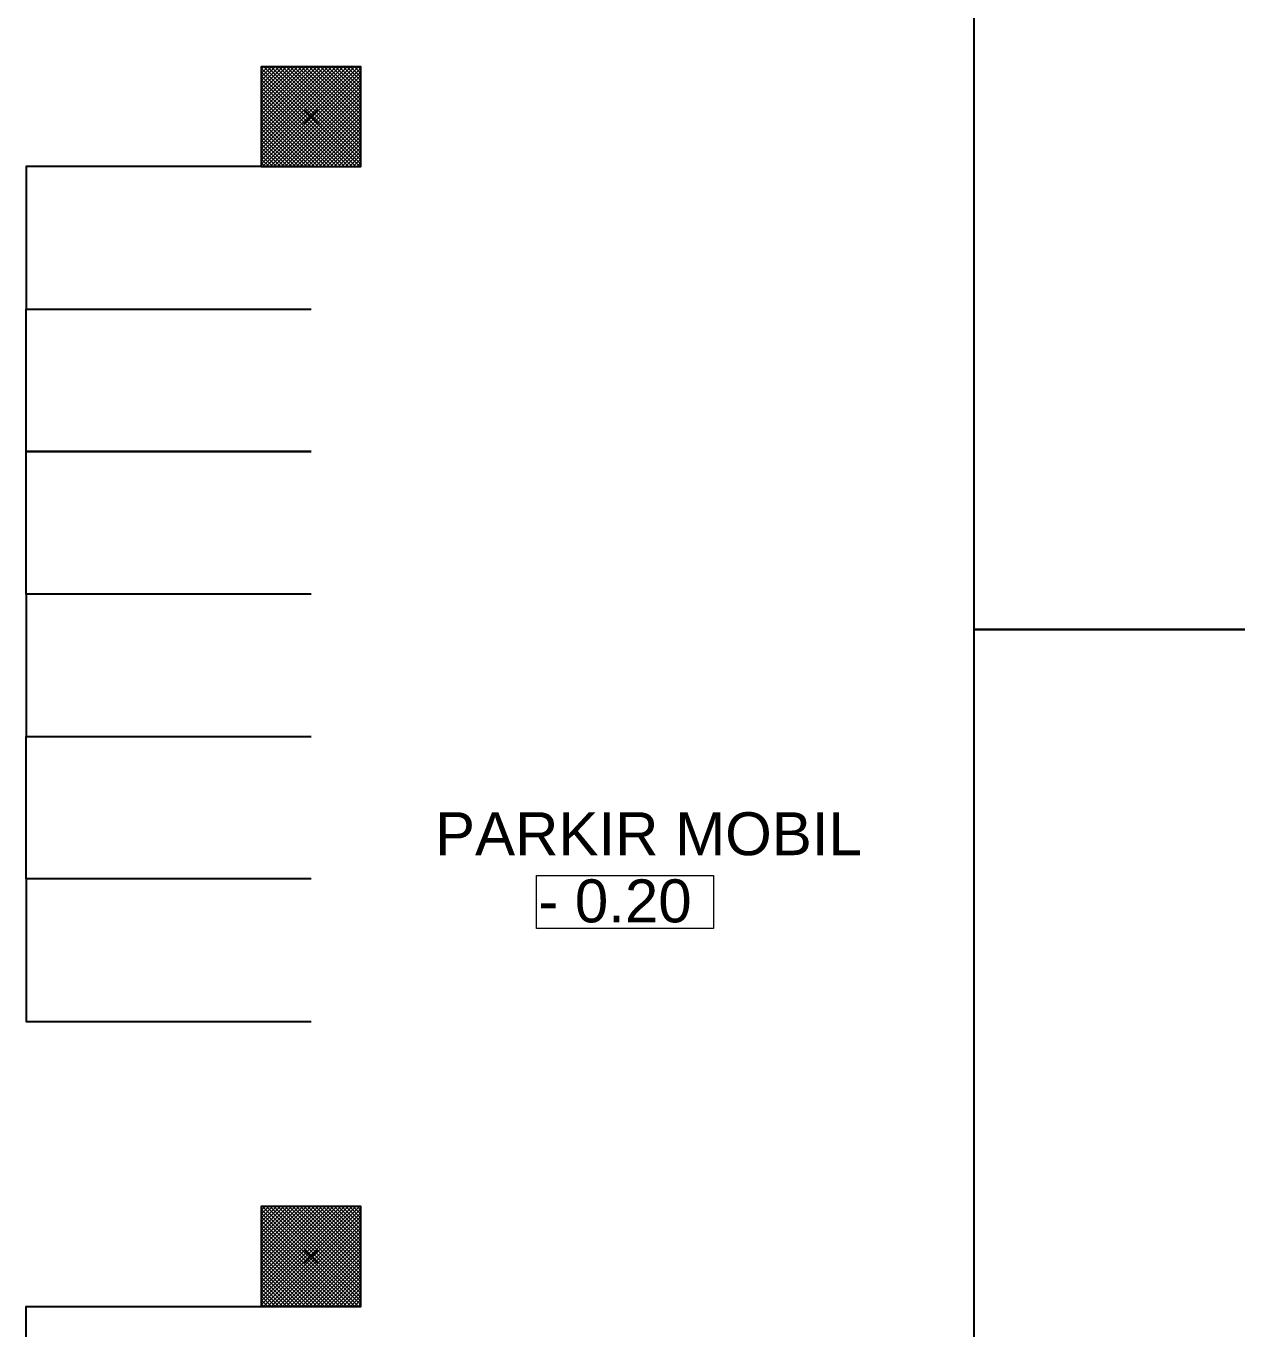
# Model space of a CAD drawing. Header units: inches. Extents: x 249 to 1192, y -18 to 440.
# Drawn here: x 267.35 to 275.85, y 256.66 to 265.81 of the extents above; entities that cross this region are included whole.
import ezdxf

# ---------------------------------------------------------------- set-up
doc = ezdxf.new("R2010")
doc.units = ezdxf.units.IN
doc.header["$MEASUREMENT"] = 0
doc.layers.add('ARSIR BETON', color=8, linetype='Continuous', lineweight=0)
doc.layers.add('TEXT (KET. RUANG)', color=7, linetype='Continuous', lineweight=5)
doc.layers.add('KENDARAAN', color=9, linetype='Continuous')
doc.layers.add('KOLOM', color=5, linetype='Continuous')
doc.styles.get("Standard").update_dxf_attribs({"font": 'arial.ttf'})

# ---------------------------------------------------------------- blocks, each defined once
blk = doc.blocks.new('K1')
at = {"layer": 'ARSIR BETON'}
h = blk.add_hatch(dxfattribs=at)
h.set_pattern_fill('ANSI37', color=256, scale=0.15, style=0)
h.set_pattern_definition([(45, (258.37489, 277.120751), (-0.01325825, 0.01325825), []), (135, (258.37489, 277.120751), (-0.01325825, -0.01325825), [])])
h.paths.add_polyline_path([(259.1249, 277.1708), (259.1249, 277.8708), (258.4249, 277.8708), (258.4249, 277.1708)])
at = {"layer": 'KOLOM'}
blk.add_lwpolyline([(258.4249, 277.1708), (259.1249, 277.1708), (259.1249, 277.8708), (258.4249, 277.8708)], close=True, dxfattribs=at)
for points in [[(258.7249, 277.5708), (258.8249, 277.4708)], [(258.7249, 277.4708), (258.8249, 277.5708)]]:
    blk.add_lwpolyline(points, dxfattribs=at)
blk = doc.blocks.new('LT1')
at = {"layer": 'KENDARAAN'}
for points in [[(699.7583, 126.5569), (702.7583, 126.5569), (702.7583, 132.3569), (699.7583, 132.3569)], [(699.7583, 120.7569), (702.7583, 120.7569), (702.7583, 126.5569), (699.7583, 126.5569)]]:
    blk.add_lwpolyline(points, close=True, dxfattribs=at)
for points in [[(695.1081, 129.8069), (693.1081, 129.8069), (693.1081, 128.8069), (695.1081, 128.8069)], [(695.1081, 127.8069), (693.1081, 127.8069), (693.1081, 128.8069), (695.1081, 128.8069)], [(695.1081, 126.8069), (693.1081, 126.8069), (693.1081, 127.8069), (695.1081, 127.8069)], [(695.1081, 126.8069), (693.1081, 126.8069), (693.1081, 125.8069), (695.1081, 125.8069)], [(695.1081, 124.8069), (693.1081, 124.8069), (693.1081, 125.8069), (695.1081, 125.8069)], [(695.1081, 124.8069), (693.1081, 124.8069), (693.1081, 123.8069), (695.1081, 123.8069)], [(695.1081, 120.8069), (693.1081, 120.8069), (693.1081, 121.8069), (695.1081, 121.8069)]]:
    blk.add_lwpolyline(points, dxfattribs=at)
at = {"layer": 'TEXT (KET. RUANG)', "color": 1}
blk.add_lwpolyline([(696.69, 124.832), (697.9325, 124.832), (697.9325, 124.459), (696.69, 124.459)], close=True, dxfattribs=at)
at = {"layer": 'KOLOM'}
for p in [(436.3334, -147.3638), (436.3334, -155.3638)]:
    blk.add_blockref('K1', p, dxfattribs=at)
at = {"layer": 'TEXT (KET. RUANG)'}
for s, height, p in [('PARKIR MOBIL', 0.301499, (695.9778, 124.9735)), ('- 0.20', 0.3015, (696.7018, 124.5023))]:
    blk.add_text(s, height=height, dxfattribs=at).set_placement(p)

msp = doc.modelspace()

# ---------------------------------------------------------------- block references
msp.add_blockref('LT1', (-425.7554, 135.0136))

doc.saveas('drawing.dxf')
